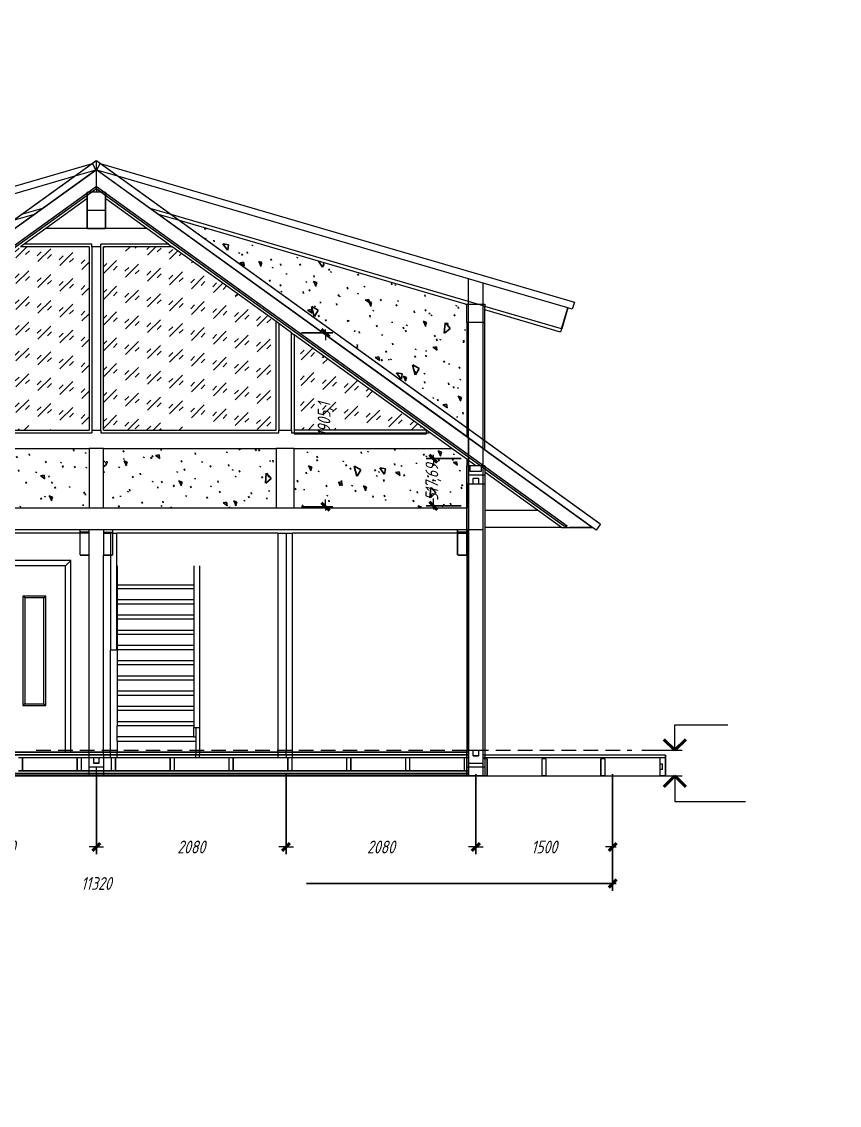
# Model space of a CAD drawing. Header units: millimetres. Extents: x 0 to 5040, y 0 to 770.
# Drawn here: x 4815.9 to 5040, y 0 to 297 of the extents above; entities that cross this region are included whole.
import ezdxf

# ---------------------------------------------------------------- set-up
doc = ezdxf.new("R2010")
doc.units = ezdxf.units.MM
for name, pattern in [('K5LT32768', [0]), ('K5LT_BASIC', [0]), ('K5LT_DASHED', [6, 4, -2]), ('K5LT_THIN', [0])]:
    doc.linetypes.add(name, pattern=pattern)
doc.layers.add('Системный слой', color=7, linetype='Continuous')
doc.styles.add('KDIMTEXTSTYLE', font='GOST_AU.SHX', dxfattribs={"width": 0.96, "oblique": 15, "height": 5})
doc.styles.add('KTEXTSTYLE', font='GOST_AU.SHX', dxfattribs={"width": 0.96, "height": 5})
doc.dimstyles.new('KDIMSTYLE (0.03)', dxfattribs={"dimtxt": 5, "dimasz": 1, "dimexe": 2, "dimexo": 0, "dimgap": 1, "dimtad": 1, "dimlfac": 40, "dimtxsty": 'KDIMTEXTSTYLE', "dimsah": 1, "dimcen": 0, "dimdle": 1, "dimadec": 0, "dimazin": 0, "dimtfac": 0.667, "dimtmove": 0, "dimatfit": 3, "dimfxl": 0, "dimtvp": 1, "dimtolj": 1, "dimtzin": 0, "dimarcsym": 0})

# ---------------------------------------------------------------- blocks, each defined once
blk = doc.blocks.new('U111')
at = {"layer": 'Системный слой', "color": 7, "linetype": 'K5LT32768', "lineweight": 18}
for p, q in [((4705.36, 220.12), (4835.33, 258.17)), ((4821.6, 245.81), (4836.19, 256.34)), ((4836.19, 256.34), (4830.47, 254.66)), ((4836.19, 256.41), (4835.33, 258.17)), ((4836.19, 256.41), (4836.37, 256.47)), ((4836.22, 256.35), (4836.19, 256.41)), ((4836.19, 256.34), (4836.22, 256.35)), ((4836.22, 256.35), (4836.37, 256.47)), ((4836.37, 256.47), (4836.55, 256.41)), ((4836.53, 256.35), (4836.37, 256.47)), ((4836.53, 256.35), (4836.55, 256.41)), ((4836.55, 256.34), (4836.53, 256.35)), ((4836.55, 256.41), (4837.41, 258.17)), ((4842.28, 254.66), (4836.55, 256.34)), ((4851.14, 245.81), (4836.55, 256.34)), ((4837.41, 258.17), (4967.38, 220.12)), ((4830.47, 254.66), (4734.37, 226.53)), ((4938.37, 226.53), (4842.28, 254.66)), ((4836.37, 251.21), (4836.37, 250.3)), ((4833.74, 248.4), (4822.51, 240.3)), ((4833.87, 248.5), (4833.74, 248.4)), ((4833.87, 248.44), (4833.74, 248.4)), ((4839.01, 248.4), (4838.87, 248.5)), ((4839.01, 248.4), (4838.87, 248.44)), ((4850.24, 240.3), (4839.01, 248.4)), ((4734.87, 183.27), (4819.35, 244.19)), ((4819.35, 244.19), (4813.62, 242.51)), ((4821.6, 245.81), (4815.87, 244.14)), ((4819.35, 244.19), (4821.6, 245.81)), ((4856.87, 244.14), (4851.14, 245.81)), ((4853.4, 244.19), (4851.14, 245.81)), ((4859.12, 242.51), (4853.4, 244.19)), ((4937.87, 183.27), (4853.4, 244.19)), ((4938.37, 220.28), (4856.87, 244.14)), ((4937.55, 219.55), (4859.12, 242.51)), ((4822.51, 240.3), (4816.61, 236.05)), ((4833.87, 240.3), (4822.51, 240.3)), ((4850.24, 240.3), (4838.87, 240.3)), ((4856.13, 236.05), (4850.24, 240.3)), ((4816.61, 236.05), (4815.57, 235.3)), ((4834.37, 235.3), (4815.57, 235.3)), ((4835.12, 236.05), (4816.61, 236.05)), ((4834.37, 235.3), (4834.37, 185.05)), ((4835.12, 235.3), (4835.12, 236.05)), ((4837.62, 235.3), (4835.12, 235.3)), ((4835.12, 235.3), (4835.12, 185.05)), ((4856.13, 236.05), (4837.62, 236.05)), ((4837.62, 235.3), (4837.62, 236.05)), ((4837.62, 185.05), (4837.62, 235.3)), ((4857.17, 235.3), (4838.37, 235.3)), ((4838.37, 185.05), (4838.37, 235.3)), ((4856.13, 236.05), (4857.17, 235.3)), ((4885.62, 214.78), (4857.17, 235.3)), ((4938.37, 220.28), (4938.37, 226.53)), ((4942.37, 225.36), (4938.37, 226.53)), ((4942.37, 219.55), (4942.37, 225.36)), ((4965.56, 218.57), (4942.37, 225.36)), ((4938.37, 219.55), (4938.37, 220.28)), ((4940.85, 219.55), (4938.37, 220.28)), ((4967.38, 220.12), (4966.82, 218.2)), ((4937.55, 219.55), (4937.87, 219.55)), ((4937.87, 214.55), (4937.87, 219.55)), ((4937.87, 219.55), (4938.37, 219.55)), ((4938.37, 219.55), (4940.85, 219.55)), ((4938.37, 214.55), (4938.37, 219.55)), ((4940.85, 219.55), (4942.37, 219.55)), ((4942.37, 219.11), (4940.85, 219.55)), ((4942.37, 219.55), (4942.87, 219.55)), ((4942.37, 219.11), (4942.37, 219.55)), ((4942.37, 214.55), (4942.37, 219.11)), ((4942.87, 218.96), (4942.37, 219.11)), ((4942.87, 219.55), (4942.87, 218.96)), ((4963.87, 212.81), (4942.87, 218.96)), ((4942.87, 217.99), (4942.87, 218.96)), ((4963.61, 211.92), (4942.87, 217.99)), ((4942.87, 214.55), (4942.87, 217.99)), ((4963.87, 212.81), (4965.56, 218.57)), ((4965.62, 218.55), (4963.94, 212.79)), ((4965.62, 218.55), (4965.56, 218.57)), ((4966.82, 218.2), (4965.62, 218.55)), ((4885.62, 185.05), (4885.62, 214.78)), ((4886.37, 214.24), (4885.62, 214.78)), ((4889.87, 211.72), (4886.37, 214.24)), ((4886.37, 214.24), (4886.37, 185.05)), ((4938.37, 214.55), (4937.87, 214.55)), ((4937.87, 214.55), (4937.87, 185.72)), ((4942.37, 214.55), (4938.37, 214.55)), ((4938.37, 185.36), (4938.37, 214.55)), ((4942.37, 214.55), (4942.87, 214.55)), ((4942.37, 182.48), (4942.37, 214.55)), ((4942.87, 182.12), (4942.87, 214.55)), ((4889.87, 185.05), (4889.87, 211.72)), ((4889.87, 211.72), (4890.62, 211.18)), ((4926.85, 185.05), (4890.62, 211.18)), ((4890.62, 211.18), (4890.62, 185.05)), ((4963.87, 212.81), (4963.61, 211.92)), ((4963.94, 212.79), (4963.87, 212.81)), ((4786.37, 184.3), (4835.12, 184.3)), ((4787.12, 185.05), (4834.37, 185.05)), ((4835.12, 185.05), (4837.62, 185.05)), ((4835.12, 185.05), (4835.12, 184.3)), ((4837.62, 185.05), (4837.62, 184.3)), ((4837.62, 184.3), (4886.37, 184.3)), ((4838.37, 185.05), (4885.62, 185.05)), ((4886.37, 185.05), (4889.87, 185.05)), ((4886.37, 184.3), (4886.37, 185.05)), ((4889.87, 185.05), (4889.87, 184.3)), ((4889.87, 184.3), (4890.62, 184.3)), ((4926.85, 185.05), (4890.62, 185.05)), ((4890.62, 185.05), (4890.62, 184.3)), ((4890.62, 184.3), (4890.62, 184.05)), ((4890.62, 184.3), (4926.85, 184.3)), ((4926.85, 184.3), (4926.85, 185.05)), ((4927.6, 184.51), (4926.85, 185.05)), ((4926.85, 184.05), (4926.85, 184.3)), ((4926.85, 184.3), (4927.6, 184.3)), ((4927.6, 184.3), (4927.6, 184.51)), ((4933.79, 180.05), (4927.6, 184.51)), ((4937.87, 185.72), (4937.87, 183.27)), ((4938.37, 182.91), (4938.37, 185.36)), ((4890.62, 184.05), (4926.85, 184.05)), ((4938.37, 182.91), (4937.87, 183.27)), ((4942.37, 180.02), (4938.37, 182.91)), ((4942.37, 180.02), (4942.37, 182.48)), ((4942.87, 179.66), (4942.87, 182.12)), ((4787.12, 180.05), (4834.37, 180.05)), ((4834.37, 180.05), (4834.37, 163.8)), ((4838.37, 180.05), (4834.37, 180.05)), ((4838.37, 163.8), (4838.37, 180.05)), ((4838.37, 180.05), (4885.62, 180.05)), ((4890.62, 180.05), (4885.62, 180.05)), ((4885.62, 180.05), (4885.62, 163.8)), ((4890.62, 163.8), (4890.62, 180.05)), ((4890.62, 180.05), (4933.79, 180.05)), ((4937.87, 177.1), (4933.79, 180.05)), ((4942.87, 179.66), (4942.37, 180.02)), ((4942.87, 179.66), (4972.37, 158.39)), ((4937.87, 177.1), (4937.87, 175.3)), ((4938.37, 176.74), (4937.87, 177.1)), ((4940.37, 175.3), (4938.37, 176.74)), ((4938.87, 173.8), (4938.87, 175.3)), ((4938.37, 172.8), (4942.37, 172.8)), ((4938.87, 173.8), (4941.87, 173.8)), ((4938.87, 173.75), (4938.87, 173.8)), ((4941.87, 173.75), (4938.87, 173.75)), ((4941.87, 175.13), (4941.87, 173.8)), ((4941.87, 173.8), (4941.87, 173.75)), ((4942.37, 172.8), (4942.87, 172.8)), ((4957.24, 163.14), (4942.87, 173.5)), ((4937.87, 170.3), (4937.87, 163.8)), ((4937.87, 170.3), (4937.87, 170.3)), ((4937.87, 163.8), (4937.87, 170.3)), ((4939.62, 171.85), (4941.12, 171.85)), ((4939.62, 171.85), (4939.62, 171.8)), ((4939.62, 170.3), (4939.62, 171.8)), ((4941.12, 171.8), (4939.62, 171.8)), ((4941.12, 171.8), (4941.12, 171.85)), ((4941.12, 171.8), (4941.12, 170.3)), ((4942.87, 170.3), (4942.87, 163.14)), ((4787.12, 163.8), (4834.37, 163.8)), ((4834.37, 163.8), (4838.37, 163.8)), ((4838.37, 163.8), (4885.62, 163.8)), ((4885.62, 163.8), (4890.62, 163.8)), ((4890.62, 163.8), (4937.87, 163.8)), ((4937.87, 163.8), (4937.87, 163.8)), ((4937.87, 157.8), (4937.87, 163.8)), ((4942.87, 163.14), (4942.87, 158.39)), ((4942.87, 163.14), (4957.24, 163.14)), ((4963.82, 158.39), (4957.24, 163.14)), ((4737.37, 157.8), (4831.87, 157.8)), ((4834.37, 157.8), (4838.37, 157.8)), ((4840.87, 157.8), (4935.37, 157.8)), ((4937.87, 157.8), (4937.87, 157.05)), ((4963.82, 158.39), (4942.87, 158.39)), ((4942.87, 158.39), (4942.87, 97.3)), ((4963.82, 158.39), (4965.94, 158.39)), ((4965.96, 158.38), (4965.94, 158.39)), ((4965.94, 158.39), (4972.35, 158.39)), ((4972.35, 158.39), (4972.37, 158.39)), ((4973.39, 157.64), (4972.37, 158.38)), ((4831.87, 156.8), (4786.62, 156.8)), ((4834.37, 157.05), (4831.87, 157.05)), ((4834.37, 156.8), (4831.87, 156.8)), ((4838.37, 157.05), (4840.87, 157.05)), ((4838.37, 156.8), (4840.37, 156.8)), ((4840.37, 150.8), (4840.37, 156.8)), ((4840.87, 156.8), (4840.37, 156.8)), ((4840.87, 156.8), (4841.87, 156.8)), ((4841.87, 156.8), (4841.87, 147.86)), ((4886.12, 156.8), (4841.87, 156.8)), ((4886.12, 156.8), (4886.12, 96.8)), ((4886.12, 156.8), (4888.37, 156.8)), ((4888.37, 156.8), (4888.37, 96.8)), ((4888.37, 156.8), (4890.12, 156.8)), ((4890.12, 96.8), (4890.12, 156.8)), ((4935.37, 156.8), (4890.12, 156.8)), ((4937.87, 157.05), (4935.37, 157.05)), ((4935.37, 156.8), (4937.87, 156.8)), ((4937.87, 157.05), (4937.87, 156.8)), ((4937.87, 156.8), (4937.87, 150.8)), ((4829.37, 149.3), (4809.37, 149.3)), ((4829.37, 149.3), (4827.92, 147.85)), ((4829.37, 96.8), (4829.37, 149.3)), ((4834.37, 96.8), (4834.37, 150.8)), ((4838.37, 96.8), (4838.37, 150.8)), ((4840.37, 124.71), (4840.37, 150.8)), ((4937.87, 150.8), (4937.87, 97.3)), ((4827.92, 147.85), (4810.82, 147.85)), ((4827.92, 96.8), (4827.92, 147.85)), ((4841.87, 147.86), (4841.87, 124.71)), ((4842.12, 147.86), (4842.12, 142.69)), ((4863.12, 147.86), (4863.12, 142.69)), ((4864.62, 147.86), (4864.62, 103.55)), ((4842.12, 142.69), (4863.12, 142.69)), ((4842.12, 142.69), (4842.12, 141.57)), ((4863.12, 142.69), (4863.12, 141.57)), ((4863.12, 141.57), (4842.12, 141.57)), ((4842.12, 141.57), (4842.12, 138.52)), ((4863.12, 141.57), (4863.12, 138.52)), ((4816.25, 139.58), (4816.25, 109.58)), ((4822.5, 139.58), (4816.25, 139.58)), ((4816.75, 139.08), (4816.25, 139.58)), ((4822, 139.08), (4816.75, 139.08)), ((4816.75, 139.08), (4816.75, 110.08)), ((4822, 139.08), (4822.5, 139.58)), ((4822, 110.08), (4822, 139.08)), ((4822.5, 109.58), (4822.5, 139.58)), ((4863.12, 138.52), (4842.12, 138.52)), ((4842.12, 138.52), (4842.12, 137.39)), ((4863.12, 137.39), (4842.12, 137.39)), ((4842.12, 137.39), (4842.12, 134.35)), ((4863.12, 138.52), (4863.12, 137.39)), ((4863.12, 137.39), (4863.12, 134.35)), ((4863.12, 134.35), (4842.12, 134.35)), ((4842.12, 134.35), (4842.12, 133.22)), ((4863.12, 134.35), (4863.12, 133.22)), ((4863.12, 133.22), (4842.12, 133.22)), ((4842.12, 133.22), (4842.12, 130.18)), ((4863.12, 133.22), (4863.12, 130.18)), ((4863.12, 130.18), (4842.12, 130.18)), ((4842.12, 130.18), (4842.12, 129.05)), ((4863.12, 129.05), (4842.12, 129.05)), ((4842.12, 129.05), (4842.12, 126)), ((4863.12, 130.18), (4863.12, 129.05)), ((4863.12, 129.05), (4863.12, 126)), ((4863.12, 126), (4842.12, 126)), ((4842.12, 126), (4842.12, 124.88)), ((4863.12, 124.88), (4842.12, 124.88)), ((4842.12, 124.88), (4842.12, 124.71)), ((4863.12, 126), (4863.12, 124.88)), ((4863.12, 124.88), (4863.12, 121.83)), ((4840.37, 124.71), (4840.12, 124.71)), ((4840.12, 124.71), (4840.12, 96.8)), ((4841.87, 124.71), (4840.37, 124.71)), ((4842.12, 124.71), (4841.87, 124.71)), ((4842.12, 124.71), (4842.12, 121.83)), ((4863.12, 121.83), (4842.12, 121.83)), ((4842.12, 121.83), (4842.12, 120.71)), ((4863.12, 121.83), (4863.12, 120.71)), ((4863.12, 120.71), (4842.12, 120.71)), ((4842.12, 120.71), (4842.12, 117.66)), ((4863.12, 120.71), (4863.12, 117.66)), ((4863.12, 117.66), (4842.12, 117.66)), ((4842.12, 117.66), (4842.12, 116.54)), ((4863.12, 116.54), (4842.12, 116.54)), ((4842.12, 116.54), (4842.12, 113.49)), ((4863.12, 117.66), (4863.12, 116.54)), ((4863.12, 116.54), (4863.12, 113.49)), ((4863.12, 113.49), (4842.12, 113.49)), ((4842.12, 113.49), (4842.12, 112.36)), ((4863.12, 113.49), (4863.12, 112.36)), ((4816.75, 110.08), (4816.25, 109.58)), ((4816.75, 110.08), (4822, 110.08)), ((4822, 110.08), (4822.5, 109.58)), ((4863.12, 112.36), (4842.12, 112.36)), ((4842.12, 112.36), (4842.12, 109.32)), ((4863.12, 112.36), (4863.12, 109.32)), ((4816.25, 109.58), (4822.5, 109.58)), ((4863.12, 109.32), (4842.12, 109.32)), ((4842.12, 109.32), (4842.12, 108.19)), ((4863.12, 108.19), (4842.12, 108.19)), ((4842.12, 108.19), (4842.12, 105.14)), ((4863.12, 109.32), (4863.12, 108.19)), ((4863.12, 108.19), (4863.12, 105.14)), ((4863.12, 105.14), (4842.12, 105.14)), ((4842.12, 105.14), (4842.12, 104.02)), ((4863.12, 104.02), (4842.12, 104.02)), ((4842.12, 100.97), (4842.12, 104.02)), ((4863.12, 105.14), (4863.12, 104.02)), ((4863.12, 104.02), (4863.12, 103.55)), ((4863.12, 103.55), (4864.62, 103.55)), ((4863.12, 100.97), (4863.12, 103.55)), ((4863.62, 103.26), (4863.62, 100.97)), ((4864.62, 103.55), (4864.62, 96.8)), ((4863.12, 100.97), (4842.12, 100.97)), ((4842.12, 99.85), (4842.12, 100.97)), ((4842.12, 99.85), (4842.12, 96.8)), ((4842.12, 99.85), (4863.62, 99.85)), ((4863.12, 100.97), (4863.62, 100.97)), ((4863.62, 100.97), (4863.62, 99.85)), ((4863.62, 99.85), (4863.62, 96.8)), ((4834.37, 96.05), (4834.37, 96.8)), ((4834.37, 95.3), (4834.37, 96.05)), ((4835.62, 95.3), (4835.62, 93.8)), ((4837.12, 93.8), (4837.12, 95.3)), ((4838.37, 96.05), (4838.37, 96.8)), ((4838.37, 96.05), (4838.37, 95.3)), ((4840.12, 96.8), (4840.12, 96.05)), ((4840.12, 96.05), (4840.12, 95.3)), ((4842.12, 96.05), (4842.12, 96.8)), ((4842.12, 95.3), (4842.12, 96.05)), ((4863.62, 96.8), (4863.62, 96.05)), ((4863.62, 95.3), (4863.62, 96.05)), ((4864.62, 96.8), (4864.62, 96.05)), ((4864.62, 95.3), (4864.62, 96.05)), ((4886.12, 96.8), (4886.12, 96.05)), ((4886.12, 96.05), (4886.12, 95.3)), ((4888.37, 96.05), (4888.37, 96.8)), ((4888.37, 96.05), (4888.37, 95.3)), ((4890.12, 96.05), (4890.12, 96.8)), ((4890.12, 95.3), (4890.12, 96.05)), ((4939.62, 95.8), (4939.62, 97.3)), ((4939.62, 95.8), (4941.12, 95.8)), ((4939.62, 95.75), (4939.62, 95.8)), ((4941.12, 95.75), (4939.62, 95.75)), ((4941.12, 97.3), (4941.12, 95.8)), ((4941.12, 95.8), (4941.12, 95.75)), ((4834.37, 92.8), (4836.37, 92.8)), ((4835.62, 93.8), (4837.12, 93.8)), ((4835.62, 93.8), (4835.62, 93.75)), ((4837.12, 93.75), (4835.62, 93.75)), ((4836.37, 92.8), (4838.37, 92.8)), ((4836.37, 91.68), (4836.37, 92.8)), ((4837.12, 93.75), (4837.12, 93.8)), ((4937.87, 92.8), (4938.37, 92.8)), ((4938.37, 93.8), (4942.37, 93.8)), ((4938.37, 92.8), (4942.37, 92.8)), ((4942.37, 92.8), (4942.87, 92.8)), ((4990.87, 93.55), (4991.5, 93.55)), ((4991.5, 92.05), (4991.5, 93.55)), ((4991.5, 93.55), (4991.55, 93.55)), ((4991.55, 92.05), (4991.55, 93.55)), ((4734.87, 90.3), (4834.37, 90.3)), ((4836.37, 90.93), (4836.37, 91.68)), ((4836.37, 90.43), (4836.37, 90.93)), ((4836.37, 90.3), (4836.37, 90.43)), ((4838.37, 90.3), (4937.87, 90.3)), ((4943.5, 90.3), (4958.5, 90.3)), ((4959.62, 90.3), (4974.62, 90.3)), ((4975.75, 90.3), (4990.87, 90.3)), ((4991.5, 92.05), (4990.87, 92.05)), ((4991.55, 92.05), (4991.5, 92.05))]:
    blk.add_line(p, q, dxfattribs=at)
at = {"layer": 'Системный слой', "color": 5, "linetype": 'K5LT_BASIC', "const_width": 0.4}
for points in [[(4835.33, 258.17), (4836.37, 258.92)], [(4836.37, 258.92), (4837.41, 258.17)], [(4836.37, 258.92), (4836.37, 256.47)], [(4734.37, 182.9), (4836.37, 256.45)], [(4830.47, 254.66), (4835.33, 258.17)], [(4836.37, 256.45), (4836.37, 256.47)], [(4836.37, 256.45), (4836.37, 251.83)], [(4836.37, 256.45), (4938.37, 182.9)], [(4837.41, 258.17), (4842.28, 254.66)], [(4815.87, 244.14), (4830.47, 254.66)], [(4842.28, 254.66), (4856.87, 244.14)], [(4734.37, 178.27), (4833.87, 250.03)], [(4833.87, 249.41), (4734.37, 177.66)], [(4833.87, 250.03), (4833.87, 250.3)], [(4833.87, 250.3), (4834.25, 250.3)], [(4835.11, 250.3), (4833.87, 249.41)], [(4833.87, 250.03), (4834.25, 250.3)], [(4833.87, 250.03), (4833.87, 249.41)], [(4833.87, 249.41), (4833.87, 248.5)], [(4834.25, 250.3), (4836.37, 251.83)], [(4834.25, 250.3), (4835.11, 250.3)], [(4836.37, 251.21), (4835.11, 250.3)], [(4836.37, 250.3), (4835.11, 250.3)], [(4836.37, 251.83), (4836.37, 251.21)], [(4836.37, 251.83), (4838.49, 250.3)], [(4837.64, 250.3), (4836.37, 251.21)], [(4837.64, 250.3), (4836.37, 250.3)], [(4838.87, 249.41), (4837.64, 250.3)], [(4838.49, 250.3), (4837.64, 250.3)], [(4838.49, 250.3), (4838.87, 250.03)], [(4838.87, 250.3), (4838.49, 250.3)], [(4838.87, 250.3), (4838.87, 250.03)], [(4838.87, 250.03), (4938.37, 178.27)], [(4838.87, 249.41), (4838.87, 250.03)], [(4838.87, 248.5), (4838.87, 249.41)], [(4938.37, 177.66), (4838.87, 249.41)], [(4833.87, 248.5), (4833.87, 248.44)], [(4833.87, 245.3), (4833.87, 248.44)], [(4838.87, 248.44), (4838.87, 248.5)], [(4838.87, 248.44), (4838.87, 245.3)], [(4813.62, 242.51), (4815.87, 244.14)], [(4833.87, 240.3), (4833.87, 245.3)], [(4833.87, 245.3), (4838.87, 245.3)], [(4838.87, 245.3), (4838.87, 240.3)], [(4856.87, 244.14), (4859.12, 242.51)], [(4859.12, 242.51), (4937.87, 185.72)], [(4838.87, 240.3), (4833.87, 240.3)], [(4937.87, 185.72), (4938.37, 185.36)], [(4938.37, 185.36), (4942.37, 182.48)], [(4938.37, 182.9), (4942.37, 180.01)], [(4938.37, 178.27), (4938.37, 182.9)], [(4942.37, 182.48), (4942.87, 182.12)], [(4942.87, 182.12), (4974.56, 159.27)], [(4938.37, 177.66), (4938.37, 178.27)], [(4938.37, 178.27), (4942.37, 175.39)], [(4942.37, 180.01), (4942.37, 175.39)], [(4942.37, 180.01), (4972.35, 158.39)], [(4937.87, 170.3), (4937.87, 175.3)], [(4937.87, 175.3), (4938.37, 175.3)], [(4938.37, 176.74), (4938.37, 177.66)], [(4941.64, 175.3), (4938.37, 177.66)], [(4938.37, 175.3), (4938.37, 176.74)], [(4938.37, 175.3), (4938.37, 172.8)], [(4938.37, 175.3), (4938.87, 175.3)], [(4938.87, 175.3), (4940.37, 175.3)], [(4941.64, 175.3), (4940.37, 175.3)], [(4941.87, 175.13), (4941.64, 175.3)], [(4941.64, 175.3), (4942.37, 175.3)], [(4942.37, 174.77), (4941.87, 175.13)], [(4942.37, 175.39), (4942.37, 175.3)], [(4942.37, 175.39), (4942.49, 175.3)], [(4942.37, 174.77), (4942.37, 175.3)], [(4942.49, 175.3), (4942.37, 175.3)], [(4942.87, 175.3), (4942.49, 175.3)], [(4942.49, 175.3), (4942.87, 175.03)], [(4942.87, 175.03), (4942.87, 175.3)], [(4938.37, 172.8), (4938.37, 170.3)], [(4942.37, 174.77), (4942.37, 172.8)], [(4942.87, 174.41), (4942.37, 174.77)], [(4942.37, 172.8), (4942.37, 170.3)], [(4942.87, 175.03), (4942.87, 174.41)], [(4942.87, 175.03), (4965.45, 158.74)], [(4942.87, 173.5), (4942.87, 174.41)], [(4964.6, 158.74), (4942.87, 174.41)], [(4942.87, 173.5), (4942.87, 172.8)], [(4942.87, 170.3), (4942.87, 172.8)], [(4938.37, 170.3), (4937.87, 170.3)], [(4938.37, 157.8), (4938.37, 170.3)], [(4938.37, 170.3), (4939.62, 170.3)], [(4941.12, 170.3), (4939.62, 170.3)], [(4941.12, 170.3), (4942.37, 170.3)], [(4942.37, 170.3), (4942.37, 157.8)], [(4942.37, 170.3), (4942.87, 170.3)], [(4831.87, 157.8), (4831.87, 157.05)], [(4831.87, 157.8), (4834.37, 157.8)], [(4834.37, 157.8), (4834.37, 157.05)], [(4838.37, 157.05), (4838.37, 157.8)], [(4838.37, 157.8), (4840.87, 157.8)], [(4840.87, 157.8), (4840.87, 157.05)], [(4937.87, 157.8), (4935.37, 157.8)], [(4935.37, 157.8), (4935.37, 157.05)], [(4937.87, 157.8), (4937.87, 150.8)], [(4937.87, 157.8), (4937.87, 157.8)], [(4938.37, 157.8), (4942.37, 157.8)], [(4938.37, 97.3), (4938.37, 157.8)], [(4942.37, 157.8), (4942.37, 97.3)], [(4965.45, 158.74), (4964.6, 158.74)], [(4972.37, 158.38), (4965.96, 158.38)], [(4972.35, 158.39), (4972.37, 158.38)], [(4974.56, 159.27), (4973.39, 157.64)], [(4831.87, 157.05), (4831.87, 156.8)], [(4831.87, 150.8), (4831.87, 156.8)], [(4834.37, 157.05), (4834.37, 156.8)], [(4834.37, 156.8), (4834.37, 150.8)], [(4838.37, 156.8), (4838.37, 157.05)], [(4838.37, 150.8), (4838.37, 156.8)], [(4840.87, 156.8), (4840.87, 157.05)], [(4840.87, 156.8), (4840.87, 150.8)], [(4935.37, 157.05), (4935.37, 156.8)], [(4935.37, 150.8), (4935.37, 156.8)], [(4834.37, 150.8), (4831.87, 150.8)], [(4840.37, 150.8), (4838.37, 150.8)], [(4840.87, 150.8), (4840.37, 150.8)], [(4937.87, 150.8), (4935.37, 150.8)], [(4937.87, 150.8), (4937.87, 150.8)], [(4786.62, 96.05), (4834.37, 96.05)], [(4827.92, 96.8), (4810.82, 96.8)], [(4815, 95.3), (4816.12, 95.3)], [(4816.12, 95.3), (4816.12, 91.68)], [(4816.12, 95.3), (4831.12, 95.3)], [(4827.92, 96.8), (4829.37, 96.8)], [(4834.37, 96.8), (4829.37, 96.8)], [(4831.12, 95.3), (4832.25, 95.3)], [(4831.12, 91.68), (4831.12, 95.3)], [(4832.25, 95.3), (4832.25, 91.68)], [(4832.25, 95.3), (4834.37, 95.3)], [(4834.37, 96.8), (4838.37, 96.8)], [(4838.37, 96.05), (4834.37, 96.05)], [(4834.37, 95.3), (4834.37, 92.8)], [(4834.37, 95.3), (4835.62, 95.3)], [(4835.62, 95.3), (4837.12, 95.3)], [(4837.12, 95.3), (4838.37, 95.3)], [(4840.12, 96.8), (4838.37, 96.8)], [(4838.37, 96.05), (4840.12, 96.05)], [(4838.37, 92.8), (4838.37, 95.3)], [(4838.37, 95.3), (4840.12, 95.3)], [(4840.12, 96.8), (4842.12, 96.8)], [(4842.12, 96.05), (4840.12, 96.05)], [(4840.5, 95.3), (4840.12, 95.3)], [(4840.5, 91.68), (4840.5, 95.3)], [(4841.62, 95.3), (4840.5, 95.3)], [(4841.62, 95.3), (4841.62, 91.68)], [(4842.12, 95.3), (4841.62, 95.3)], [(4863.62, 96.8), (4842.12, 96.8)], [(4842.12, 96.05), (4863.62, 96.05)], [(4842.12, 95.3), (4856.62, 95.3)], [(4856.62, 91.68), (4856.62, 95.3)], [(4856.62, 95.3), (4857.75, 95.3)], [(4857.75, 95.3), (4857.75, 91.68)], [(4857.75, 95.3), (4863.62, 95.3)], [(4863.62, 96.8), (4864.62, 96.8)], [(4864.62, 96.05), (4863.62, 96.05)], [(4863.62, 95.3), (4864.62, 95.3)], [(4886.12, 96.8), (4864.62, 96.8)], [(4864.62, 96.05), (4886.12, 96.05)], [(4864.62, 95.3), (4872.75, 95.3)], [(4872.75, 91.68), (4872.75, 95.3)], [(4872.75, 95.3), (4873.87, 95.3)], [(4873.87, 95.3), (4873.87, 91.68)], [(4873.87, 95.3), (4886.12, 95.3)], [(4886.12, 96.8), (4888.37, 96.8)], [(4888.37, 96.05), (4886.12, 96.05)], [(4888.37, 95.3), (4886.12, 95.3)], [(4890.12, 96.8), (4888.37, 96.8)], [(4888.37, 96.05), (4890.12, 96.05)], [(4888.87, 95.3), (4888.37, 95.3)], [(4888.87, 91.68), (4888.87, 95.3)], [(4888.87, 95.3), (4890, 95.3)], [(4890, 95.3), (4890, 91.68)], [(4890.12, 95.3), (4890, 95.3)], [(4937.87, 96.8), (4890.12, 96.8)], [(4890.12, 96.05), (4937.87, 96.05)], [(4905, 95.3), (4890.12, 95.3)], [(4905, 91.68), (4905, 95.3)], [(4905, 95.3), (4906.12, 95.3)], [(4906.12, 95.3), (4906.12, 91.68)], [(4921.12, 95.3), (4906.12, 95.3)], [(4921.12, 91.68), (4921.12, 95.3)], [(4921.12, 95.3), (4922.25, 95.3)], [(4922.25, 95.3), (4922.25, 91.68)], [(4937.25, 95.3), (4922.25, 95.3)], [(4937.25, 91.68), (4937.25, 95.3)], [(4937.25, 95.3), (4937.87, 95.3)], [(4937.87, 97.3), (4938.37, 97.3)], [(4937.87, 96.8), (4937.87, 97.3)], [(4938.37, 96.8), (4937.87, 96.8)], [(4937.87, 96.05), (4937.87, 96.8)], [(4937.87, 96.05), (4938.37, 96.05)], [(4937.87, 95.3), (4937.87, 96.05)], [(4937.87, 95.3), (4937.87, 92.8)], [(4937.87, 95.3), (4938.37, 95.3)], [(4938.37, 96.8), (4938.37, 97.3)], [(4939.62, 97.3), (4938.37, 97.3)], [(4938.37, 96.8), (4938.37, 96.05)], [(4938.37, 96.05), (4938.37, 95.3)], [(4938.37, 93.8), (4938.37, 95.3)], [(4941.12, 97.3), (4939.62, 97.3)], [(4941.12, 97.3), (4942.37, 97.3)], [(4942.37, 97.3), (4942.37, 96)], [(4942.37, 97.3), (4942.87, 97.3)], [(4942.37, 95.3), (4942.37, 96)], [(4942.37, 96), (4942.87, 96)], [(4942.87, 95.3), (4942.37, 95.3)], [(4942.37, 95.3), (4942.37, 95.05)], [(4942.37, 95.05), (4942.87, 95.05)], [(4942.37, 93.8), (4942.37, 95.05)], [(4942.87, 97.3), (4942.87, 96)], [(4992.37, 96), (4942.87, 96)], [(4942.87, 96), (4942.87, 95.3)], [(4942.87, 95.3), (4990.87, 95.3)], [(4942.87, 95.05), (4942.87, 95.3)], [(4942.87, 95.05), (4943.5, 95.05)], [(4942.87, 92.8), (4942.87, 95.05)], [(4943.5, 95.05), (4943.5, 90.3)], [(4958.5, 95.05), (4959.62, 95.05)], [(4958.5, 90.3), (4958.5, 95.05)], [(4959.62, 95.05), (4959.62, 90.3)], [(4974.62, 95.05), (4975.75, 95.05)], [(4974.62, 90.3), (4974.62, 95.05)], [(4975.75, 95.05), (4975.75, 90.3)], [(4990.87, 95.3), (4992.37, 95.3)], [(4990.87, 93.55), (4990.87, 95.3)], [(4992.37, 96), (4992.37, 95.3)], [(4992.37, 95.3), (4992.37, 90.3)], [(4834.37, 92.8), (4834.37, 91.68)], [(4838.37, 91.68), (4838.37, 92.8)], [(4937.87, 91.68), (4937.87, 92.8)], [(4938.37, 93.8), (4938.37, 92.8)], [(4938.37, 92.8), (4938.37, 91.68)], [(4942.37, 92.8), (4942.37, 93.8)], [(4942.37, 90.3), (4942.37, 92.8)], [(4942.87, 92.8), (4942.87, 90.3)], [(4990.87, 93.55), (4990.87, 92.05)], [(4990.87, 90.3), (4990.87, 92.05)], [(4834.37, 90.93), (4734.87, 90.93)], [(4834.37, 90.43), (4734.87, 90.43)], [(4816.12, 91.68), (4815, 91.68)], [(4831.12, 91.68), (4816.12, 91.68)], [(4832.25, 91.68), (4831.12, 91.68)], [(4834.37, 91.68), (4832.25, 91.68)], [(4834.37, 90.93), (4834.37, 91.68)], [(4836.37, 91.68), (4834.37, 91.68)], [(4834.37, 90.43), (4834.37, 90.93)], [(4836.37, 90.93), (4834.37, 90.93)], [(4834.37, 90.3), (4834.37, 90.43)], [(4836.37, 90.43), (4834.37, 90.43)], [(4836.37, 90.3), (4834.37, 90.3)], [(4838.37, 91.68), (4836.37, 91.68)], [(4838.37, 90.93), (4836.37, 90.93)], [(4838.37, 90.43), (4836.37, 90.43)], [(4838.37, 90.3), (4836.37, 90.3)], [(4838.37, 90.93), (4838.37, 91.68)], [(4840.5, 91.68), (4838.37, 91.68)], [(4838.37, 90.93), (4838.37, 90.43)], [(4937.87, 90.93), (4838.37, 90.93)], [(4838.37, 90.43), (4838.37, 90.3)], [(4937.87, 90.43), (4838.37, 90.43)], [(4841.62, 91.68), (4840.5, 91.68)], [(4856.62, 91.68), (4841.62, 91.68)], [(4857.75, 91.68), (4856.62, 91.68)], [(4872.75, 91.68), (4857.75, 91.68)], [(4873.87, 91.68), (4872.75, 91.68)], [(4888.87, 91.68), (4873.87, 91.68)], [(4890, 91.68), (4888.87, 91.68)], [(4905, 91.68), (4890, 91.68)], [(4906.12, 91.68), (4905, 91.68)], [(4921.12, 91.68), (4906.12, 91.68)], [(4922.25, 91.68), (4921.12, 91.68)], [(4937.25, 91.68), (4922.25, 91.68)], [(4937.87, 91.68), (4937.25, 91.68)], [(4938.37, 91.68), (4937.87, 91.68)], [(4937.87, 90.93), (4937.87, 91.68)], [(4937.87, 90.43), (4937.87, 90.93)], [(4938.37, 90.93), (4937.87, 90.93)], [(4937.87, 90.3), (4937.87, 90.43)], [(4938.37, 90.43), (4937.87, 90.43)], [(4938.37, 90.3), (4937.87, 90.3)], [(4938.37, 91.68), (4938.37, 90.93)], [(4938.37, 90.93), (4938.37, 90.43)], [(4938.37, 90.3), (4938.37, 90.43)], [(4942.37, 90.3), (4938.37, 90.3)], [(4942.87, 90.3), (4942.37, 90.3)], [(4942.87, 90.3), (4943.5, 90.3)], [(4959.62, 90.3), (4958.5, 90.3)], [(4975.75, 90.3), (4974.62, 90.3)], [(4992.37, 90.3), (4990.87, 90.3)]]:
    blk.add_lwpolyline(points, dxfattribs=at)
blk = doc.blocks.new('U113')
at = {"layer": 'Системный слой', "color": 7, "linetype": 'K5LT_THIN', "lineweight": 18}
for p, q in [((4994.89, 97.3), (4994.89, 104.3)), ((4994.89, 104.3), (5009.42, 104.3)), ((4985.9, 97.3), (4996.89, 97.3))]:
    blk.add_line(p, q, dxfattribs=at)
at = {"layer": 'Системный слой', "color": 5, "linetype": 'K5LT_BASIC', "lineweight": 40}
for p, q in [((4991.89, 100.3), (4994.89, 97.3)), ((4994.89, 97.3), (4997.89, 100.3))]:
    blk.add_line(p, q, dxfattribs=at)
blk = doc.blocks.new('U114')
at = {"layer": 'Системный слой', "color": 7, "linetype": 'K5LT_THIN', "lineweight": 18}
for p, q in [((4985.9, 90.3), (4996.89, 90.3)), ((4994.89, 90.3), (4994.89, 83.3)), ((4994.89, 83.3), (5014.27, 83.3))]:
    blk.add_line(p, q, dxfattribs=at)
at = {"layer": 'Системный слой', "color": 5, "linetype": 'K5LT_BASIC', "lineweight": 40}
for p, q in [((4994.89, 90.3), (4991.89, 87.3)), ((4997.89, 87.3), (4994.89, 90.3))]:
    blk.add_line(p, q, dxfattribs=at)
blk = doc.blocks.new('U112')
at = {"layer": 'Системный слой', "color": 7, "linetype": 'K5LT_DASHED', "lineweight": 18}
for p, q in [((4819.89, 97.3), (4983.09, 97.3)), ((4819.89, 90.3), (4983.09, 90.3))]:
    blk.add_line(p, q, dxfattribs=at)
at = {"layer": 'Системный слой'}
for name in ['U113', 'U114']:
    blk.add_blockref(name, (0, 0), dxfattribs=at)
blk = doc.blocks.new('KDIMARROW_03')
at = {"layer": 'Системный слой', "color": 0, "linetype": 'K5LT_BASIC', "lineweight": 40}
blk.add_line((-1.06, -1.06), (1.06, 1.06), dxfattribs=at)
at = {"layer": 'Системный слой', "color": 0, "linetype": 'K5LT_THIN', "lineweight": 18}
for q in [(-1, 0), (2, 0)]:
    blk.add_line((0, 0), q, dxfattribs=at)

msp = doc.modelspace()

# ---------------------------------------------------------------- hatches: boundary and pattern name
at = {"layer": 'Системный слой'}
h = msp.add_hatch(dxfattribs=at)
h.set_pattern_fill('', angle=40, style=0, pattern_type=0)
h.set_pattern_definition([(40, (7.66, 6.428), (-20.5692, 24.51342), [2, -30]), (130, (9.193, 7.713), (-24.51342, -20.5692), [2, -30]), (85, (7.66, 6.428), (-20.56883, 24.51297), [2.828, -42.426]), (60, (9.193, 7.713), (-27.71281, 16), [2, -30]), (150, (10.192, 9.445), (-16, -27.71281), [2, -30]), (105, (9.193, 7.713), (-27.7123, 15.99971), [2.828, -42.426]), (80, (16.853, 14.141), (-26.0974, 4.60168), [1.5, -25]), (170, (17.114, 15.618), (-4.60168, -26.0974), [1.5, -25]), (125, (16.853, 14.141), (-26.09695, 4.601596), [2.121, -35.355]), (100, (-18.796, -15.771), (-15.756924, -2.77837), [1, -15]), (190, (-18.97, -14.787), (2.77837, -15.756924), [1, -15]), (145, (-18.796, -15.771), (-15.75733, -2.778442), [1.414, -21.213]), (70, (1.233, 14.088), (-15.03508, 5.47232), [1, -15]), (160, (1.575, 15.028), (-5.47232, -15.03508), [1, -15]), (115, (1.233, 14.088), (-15.03547, 5.472463), [1.414, -21.213]), (85, (0, 0), (-9.351857, 7.84492), [0.3, -10]), (65, (0, 0), (-2.4184476, 6.64463), [0.3, -10]), (105, (0, 0), (-6.1930747, 7.6580563), [0.5, -12]), (110, (0, 0), (-7.945929, 1.364629), [0.5, -7])])
h.paths.add_polyline_path([(4729.87213, 157.80094), (4708.10546, 157.80094), (4704.62213, 155.28892), (4704.62213, 153.55093), (4729.87213, 153.55093)])
h.paths.add_polyline_path([(4729.87213, 173.49805), (4708.9203, 158.38855), (4708.10546, 157.80094), (4729.87213, 157.80094), (4729.87213, 170.30094), (4729.87213, 172.80094)])
h.paths.add_polyline_path([(4734.87213, 163.80094), (4782.12213, 163.80094), (4782.12213, 180.05094), (4738.9588, 180.05094), (4734.87213, 177.10382), (4734.87213, 175.30094), (4734.87213, 170.30094)])
h.paths.add_polyline_path([(4834.37213, 180.05094), (4787.12213, 180.05094), (4787.12213, 163.80094), (4834.37213, 163.80093)])
h.paths.add_polyline_path([(4885.62213, 180.05094), (4838.37213, 180.05094), (4838.37213, 163.80093), (4885.62213, 163.80094)])
h.paths.add_polyline_path([(4933.78546, 180.05094), (4890.62213, 180.05094), (4890.62213, 163.80094), (4937.87071, 163.80094), (4937.87071, 170.30094), (4937.87213, 170.30094), (4937.87213, 175.30094), (4937.87212, 177.10383)])
h.paths.add_polyline_path([(4859.12374, 242.51121), (4937.87212, 185.72152), (4937.87212, 214.55094), (4937.87212, 219.55094), (4937.55399, 219.55094)])
h.paths.add_polyline_path([(4813.62051, 242.51121), (4735.19027, 219.55094), (4734.87213, 219.55094), (4734.87213, 214.55094), (4734.87213, 185.72152)])
h = msp.add_hatch(dxfattribs=at)
h.set_pattern_fill('', angle=45, style=0, pattern_type=0)
h.set_pattern_definition([(45, (0, 0), (4e-16, 7.071068), [5, -3.5]), (45, (2.6517, 0.884), (4e-16, 7.071068), [1.5, -7]), (45, (-0.177, 1.591), (4e-16, 7.071068), [1.5, -7])])
h.paths.add_polyline_path([(4782.12213, 185.05094), (4782.12213, 211.17835), (4745.89212, 185.05094)])
h.paths.add_polyline_path([(4787.12213, 185.05094), (4834.37213, 185.05094), (4834.37213, 235.30094), (4815.57213, 235.30094), (4787.12213, 214.78411)])
h.paths.add_polyline_path([(4838.37213, 235.30094), (4838.37213, 185.05094), (4885.62213, 185.05094), (4885.62213, 214.78411), (4857.17214, 235.30094)])
h.paths.add_polyline_path([(4926.85214, 185.05094), (4890.62213, 211.17834), (4890.62213, 185.05093)])
h.paths.add_polyline_path([(4729.87213, 97.30094), (4729.87213, 148.55093), (4704.62213, 148.55093), (4704.62213, 97.30094)])

# ---------------------------------------------------------------- block references
for name in ['U111', 'U112']:
    msp.add_blockref(name, (0, 0), dxfattribs=at)

# ---------------------------------------------------------------- dimensions: what is measured, and where the dimension line sits
at = {"layer": 'Системный слой', "color": 7}
for base, p1, p2, location in [((4899.18304, 164.051), (4890.62218, 211.67844), (4890.62218, 164.051), (4899.18304, 187.86472)), ((4928.73392, 164.301), (4938.37223, 177.24331), (4938.37223, 164.301), (4928.73392, 170.77215))]:
    msp.add_linear_dim(base=base, p1=p1, p2=p2, angle=90, location=location, dimstyle='KDIMSTYLE (0.03)', override={"dimexo": 2, "dimpost": '\\H3.5;\\W0.965;\\Q15;<>', "dimblk1": 'KDIMARROW_03', "dimblk2": 'KDIMARROW_03', "dimse1": 0, "dimse2": 0, "dimclrt": 7, "dimtolj": 1}, dxfattribs=at).render()
for base, p1, p2, location in [((4694.87213, 60.80093), (4977.87213, 90.80093), (4694.87213, 90.80093), (4836.37213, 60.80093)), ((4784.37213, 70.80093), (4836.37213, 90.80093), (4784.37213, 90.80093), (4810.37213, 70.80093)), ((4836.37213, 70.80093), (4888.37213, 90.80093), (4836.37213, 90.80093), (4862.37213, 70.80093)), ((4888.37213, 70.80093), (4940.37213, 90.80093), (4888.37213, 90.80093), (4914.37213, 70.80093)), ((4940.37213, 70.80093), (4977.87213, 90.80093), (4940.37213, 90.80093), (4959.12213, 70.80093))]:
    msp.add_linear_dim(base=base, p1=p1, p2=p2, location=location, dimstyle='KDIMSTYLE (0.03)', override={"dimexo": 0, "dimpost": '\\H3.5;\\W0.965;\\Q15;<>', "dimblk1": 'KDIMARROW_03', "dimblk2": 'KDIMARROW_03', "dimse1": 0, "dimse2": 0, "dimclrt": 7, "dimtolj": 1}, dxfattribs=at).render()

doc.saveas('drawing.dxf')
